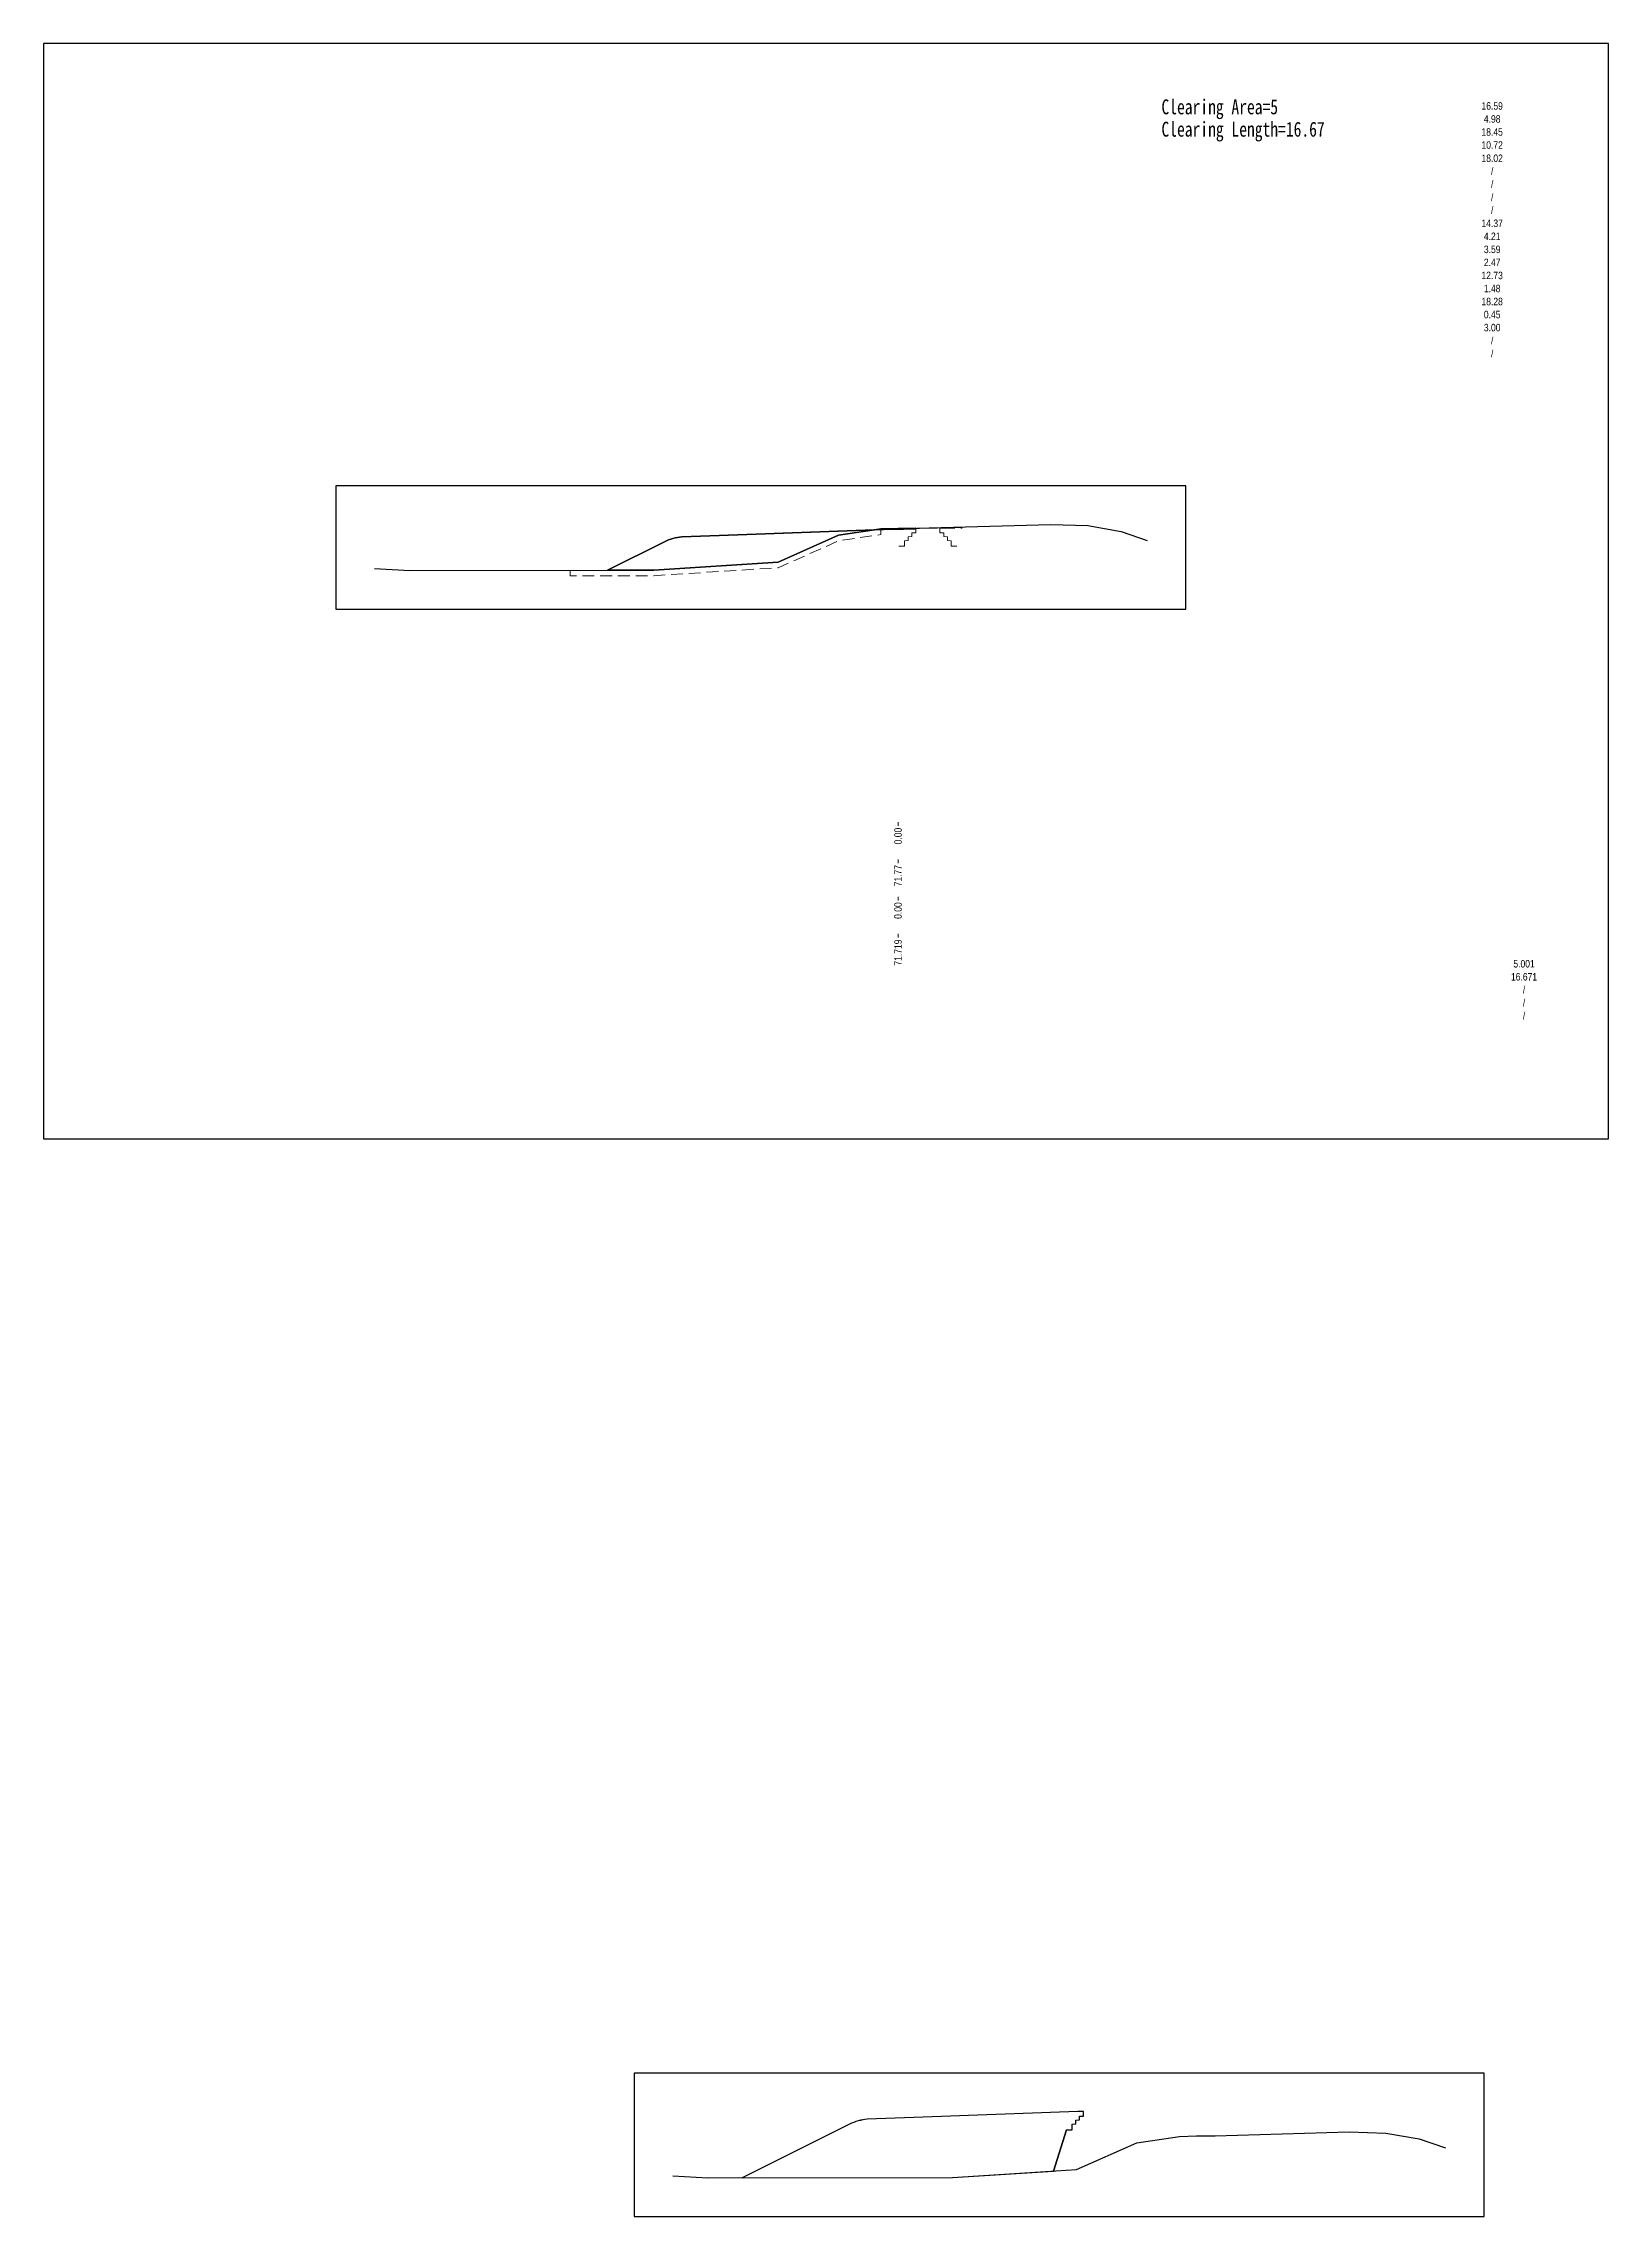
# Model space of a CAD drawing. Header units: millimetres. Extents: x 1358 to 1904, y 1415 to 1532.
# Drawn here: x 1450.7 to 1534.7, y 1415.4 to 1532 of the extents above; entities that cross this region are included whole.
import ezdxf
from ezdxf.enums import TextEntityAlignment as Align

# ---------------------------------------------------------------- set-up
doc = ezdxf.new("R2010")
doc.units = ezdxf.units.MM
doc.linetypes.add('HIDDEN2', pattern=[4.7625, 3.175, -1.5875])
for name, color, linetype in [('Base_point', 7, 'Continuous'), ('区域', 3, 'Continuous'), ('地面线', 7, 'Continuous'), ('数量表', 7, 'Continuous'), ('清表长度', 2, 'Continuous'), ('清表面积', 1, 'Continuous')]:
    doc.layers.add(name, color=color, linetype=linetype)
for name, color, linetype, lineweight in [('填方边坡', 1, 'Continuous', 30), ('工程量01', 7, 'Continuous', 15), ('数据栏', 251, 'Continuous', 15), ('清表', 32, 'HIDDEN2', 20), ('路基', 1, 'Continuous', 30), ('边界', 7, 'Continuous', 13)]:
    doc.layers.add(name, color=color, linetype=linetype, lineweight=lineweight)
doc.styles.get("Standard").update_dxf_attribs({"font": 'SimSun.ttf'})
doc.styles.add('STYLE-ARIAL_NARROW', font='ARIALN.TTF')

# ---------------------------------------------------------------- blocks, each defined once
blk = doc.blocks.new('SG')
at = {"layer": '数据栏', "linetype": 'Continuous', "lineweight": 0}
blk.add_line((0, -12), (0, -12.4), dxfattribs=at)
at = {"layer": '数据栏', "style": 'STYLE-ARIAL_NARROW'}
blk.add_attdef('g', text='', height=0.8, rotation=90, dxfattribs=at).set_placement((0, -12.6), align=Align.MIDDLE_RIGHT)
blk = doc.blocks.new('SW')
at = {"layer": '数据栏', "linetype": 'Continuous', "lineweight": 0}
blk.add_line((0, -8), (0, -8.4), dxfattribs=at)
at = {"layer": '数据栏', "style": 'STYLE-ARIAL_NARROW'}
blk.add_attdef('W', text='', height=0.8, rotation=90, dxfattribs=at).set_placement((0, -8.6), align=Align.MIDDLE_RIGHT)
blk = doc.blocks.new('DG')
at = {"layer": '数据栏', "linetype": 'Continuous', "lineweight": 0}
blk.add_line((0, -4), (0, -4.4), dxfattribs=at)
at = {"layer": '数据栏', "style": 'STYLE-ARIAL_NARROW'}
blk.add_attdef('G', text='', height=0.8, rotation=90, dxfattribs=at).set_placement((0, -4.6), align=Align.MIDDLE_RIGHT)
blk = doc.blocks.new('DW')
at = {"layer": '数据栏', "linetype": 'Continuous', "lineweight": 0}
blk.add_line((0, 0), (0, -0.4), dxfattribs=at)
at = {"layer": '数据栏', "style": 'STYLE-ARIAL_NARROW'}
blk.add_attdef('W', text='', height=0.8, rotation=90, dxfattribs=at).set_placement((0, -0.6), align=Align.MIDDLE_RIGHT)
blk = doc.blocks.new('TK')
at = {"color": 4}
blk.add_lwpolyline([(0, 0), (84, 0), (84, 58.8), (0, 58.8)], close=True, dxfattribs=at)
blk = doc.blocks.new('QTY_FRAME')
at = {"layer": '数量表', "style": 'STYLE-ARIAL_NARROW'}
for tag, p in [('QB_AREA', (0, 2.8)), ('QB_LENGTH', (0, 2.1)), ('HT_AREA', (0, 1.4)), ('HT_LENGTH', (0, 0.7)), ('WF_AREA', (0, 0))]:
    blk.add_attdef(tag, text='', height=0.4, dxfattribs=at).set_placement(p, align=Align.MIDDLE_CENTER)
at = {"layer": '数量表', "style": 'STYLE-ARIAL_NARROW', "flags": 1}
blk.add_attdef('FRAME', text='', height=0.4, dxfattribs=at).set_placement((0, -0.7), align=Align.MIDDLE_CENTER)

msp = doc.modelspace()

# ---------------------------------------------------------------- linework, layer by layer
at = {"layer": '区域', "color": 6}
for points in [[(1511.96, 1508.28), (1466.35, 1508.28), (1466.35, 1501.67), (1511.96, 1501.67)], [(1497.47, 1506.01), (1496.52, 1506), (1495.6, 1505.97), (1495.26, 1505.92), (1496.22, 1505.95), (1496.52, 1505.95), (1496.82, 1505.95), (1497.47, 1505.97)], [(1527.98, 1423.08), (1482.36, 1423.08), (1482.36, 1415.38), (1527.98, 1415.38)]]:
    msp.add_lwpolyline(points, close=True, dxfattribs=at)
for points in [[(1497.47, 1505.97), (1496.82, 1505.95), (1496.52, 1505.95), (1496.22, 1505.95), (1495.26, 1505.92), (1493.33, 1505.63), (1490.09, 1504.19), (1483.42, 1503.76), (1480.93, 1503.76), (1483.98, 1505.28, -0.09625), (1484.92, 1505.54), (1484.92, 1505.54), (1487.92, 1505.66), (1495.26, 1505.92), (1495.6, 1505.97), (1496.52, 1506), (1497.47, 1506.01)], [(1490.09, 1504.19), (1493.33, 1505.63), (1495.26, 1505.92), (1487.92, 1505.66), (1484.92, 1505.54, 0.096408), (1483.98, 1505.28), (1480.93, 1503.76), (1483.42, 1503.76)], [(1504.87, 1417.82), (1505.56, 1420.04), (1505.86, 1420.04), (1505.86, 1420.34), (1506.06, 1420.35), (1506.06, 1420.55), (1506.26, 1420.56), (1506.26, 1420.76), (1506.47, 1420.77), (1506.47, 1421.01), (1506.17, 1421.01), (1497.87, 1420.72), (1494.87, 1420.6, 0.096408), (1493.92, 1420.33), (1488.16, 1417.45), (1499.44, 1417.47)]]:
    msp.add_lwpolyline(points, format="xyb", close=True, dxfattribs=at)
at = {"layer": '地面线', "flags": 128}
for points in [[(1468.42, 1503.85), (1470.31, 1503.74), (1483.42, 1503.76), (1490.09, 1504.19), (1493.33, 1505.63), (1495.6, 1505.97), (1496.52, 1506), (1497.53, 1506.01), (1504.72, 1506.21), (1506.7, 1506.15), (1508.49, 1505.83), (1509.89, 1505.35)], [(1484.44, 1417.56), (1486.32, 1417.45), (1499.44, 1417.47), (1506.1, 1417.9), (1509.34, 1419.34), (1511.62, 1419.68), (1512.54, 1419.71), (1513.54, 1419.71), (1520.74, 1419.92), (1522.71, 1419.86), (1524.5, 1419.54), (1525.9, 1419.06)], [(1505.56, 1420.04), (1504.87, 1417.82)]]:
    msp.add_lwpolyline(points, dxfattribs=at)
msp.add_lwpolyline([(1494.87, 1420.6, 0.09625), (1493.92, 1420.33), (1488.16, 1417.45)], format="xyb", dxfattribs=at)
at = {"layer": '填方边坡', "flags": 128}
msp.add_lwpolyline([(1484.92, 1505.54, 0.09625), (1483.98, 1505.28), (1480.93, 1503.76)], format="xyb", dxfattribs=at)
at = {"layer": '清表', "linetype": 'HIDDEN2', "ltscale": 0.2, "flags": 128}
msp.add_lwpolyline([(1478.93, 1503.75), (1478.93, 1503.45), (1483.42, 1503.46), (1490.09, 1503.89), (1493.33, 1505.33), (1495.6, 1505.67), (1495.6, 1505.97), (1496.52, 1506), (1499.97, 1506.01)], dxfattribs=at)
at = {"layer": '路基', "flags": 128}
for points in [[(1498.77, 1506.02), (1499.97, 1506.06)], [(1496.52, 1505.95), (1496.22, 1505.95), (1487.92, 1505.66), (1484.92, 1505.54), (1484.92, 1505.54)], [(1496.52, 1505.95), (1496.82, 1505.95), (1497.47, 1505.97)], [(1506.47, 1421.01), (1506.17, 1421.01), (1497.87, 1420.72), (1494.87, 1420.6), (1494.87, 1420.6)]]:
    msp.add_lwpolyline(points, dxfattribs=at)
at = {"layer": '边界'}
for points in [[(1497.47, 1506.01), (1497.47, 1505.76), (1497.26, 1505.76), (1497.26, 1505.56), (1497.06, 1505.55), (1497.06, 1505.35), (1496.86, 1505.34), (1496.86, 1505.04), (1496.56, 1505.04)], [(1498.77, 1506.01), (1498.77, 1505.76), (1498.98, 1505.76), (1498.98, 1505.56), (1499.18, 1505.55), (1499.18, 1505.35), (1499.38, 1505.34), (1499.38, 1505.04), (1499.68, 1505.04)], [(1506.47, 1421.01), (1506.47, 1420.77), (1506.26, 1420.76), (1506.26, 1420.56), (1506.06, 1420.55), (1506.06, 1420.35), (1505.86, 1420.34), (1505.86, 1420.04), (1505.56, 1420.04)]]:
    msp.add_lwpolyline(points, dxfattribs=at)

# ---------------------------------------------------------------- block references
at = {"color": 4}
msp.add_blockref('TK', (1450.66, 1473.23), dxfattribs=at)
at = {"layer": 'Base_point', "xscale": 0.5, "yscale": 0.5, "zscale": 0.5}
for name, values in [('DW', {'W': '0.00'}), ('DG', {'G': '71.77'}), ('SW', {'W': '0.00'}), ('SG', {'g': '71.719'})]:
    msp.add_blockref(name, (1496.52, 1490.23), dxfattribs=at).add_auto_attribs(values)
at = {"layer": '数量表'}
msp.add_blockref('QTY_FRAME', (1530.12, 1479.83), dxfattribs=at).add_auto_attribs({'QB_AREA': '5.001', 'QB_LENGTH': '16.671', 'HT_AREA': '/', 'HT_LENGTH': '/', 'WF_AREA': '/'})

# ---------------------------------------------------------------- texts
at = {"layer": '工程量01', "lineweight": 0, "style": 'STYLE-ARIAL_NARROW'}
for s, p in [('16.59', (1528.41, 1528.68)), ('4.98', (1528.41, 1527.98)), ('18.45', (1528.41, 1527.28)), ('10.72', (1528.41, 1526.58)), ('18.02', (1528.41, 1525.87)), ('/', (1528.41, 1525.18)), ('/', (1528.41, 1524.48)), ('/', (1528.41, 1523.77)), ('14.37', (1528.41, 1522.38)), ('/', (1528.41, 1523.08)), ('4.21', (1528.41, 1521.68)), ('3.59', (1528.41, 1520.98)), ('2.47', (1528.41, 1520.28)), ('12.73', (1528.41, 1519.58)), ('1.48', (1528.41, 1518.88)), ('18.28', (1528.41, 1518.18)), ('0.45', (1528.41, 1517.48)), ('3.00', (1528.41, 1516.78)), ('/', (1528.41, 1516.08)), ('/', (1528.41, 1515.38))]:
    msp.add_text(s, height=0.4, dxfattribs=at).set_placement(p, align=Align.MIDDLE_CENTER)
at = {"layer": '清表长度', "width": 0.766667}
msp.add_text('Clearing Length=16.67', height=0.8, dxfattribs=at).set_placement((1510.66, 1527.03))
at = {"layer": '清表面积', "width": 0.766667}
msp.add_text('Clearing Area=5', height=0.8, dxfattribs=at).set_placement((1510.66, 1528.23))

doc.saveas('drawing.dxf')
